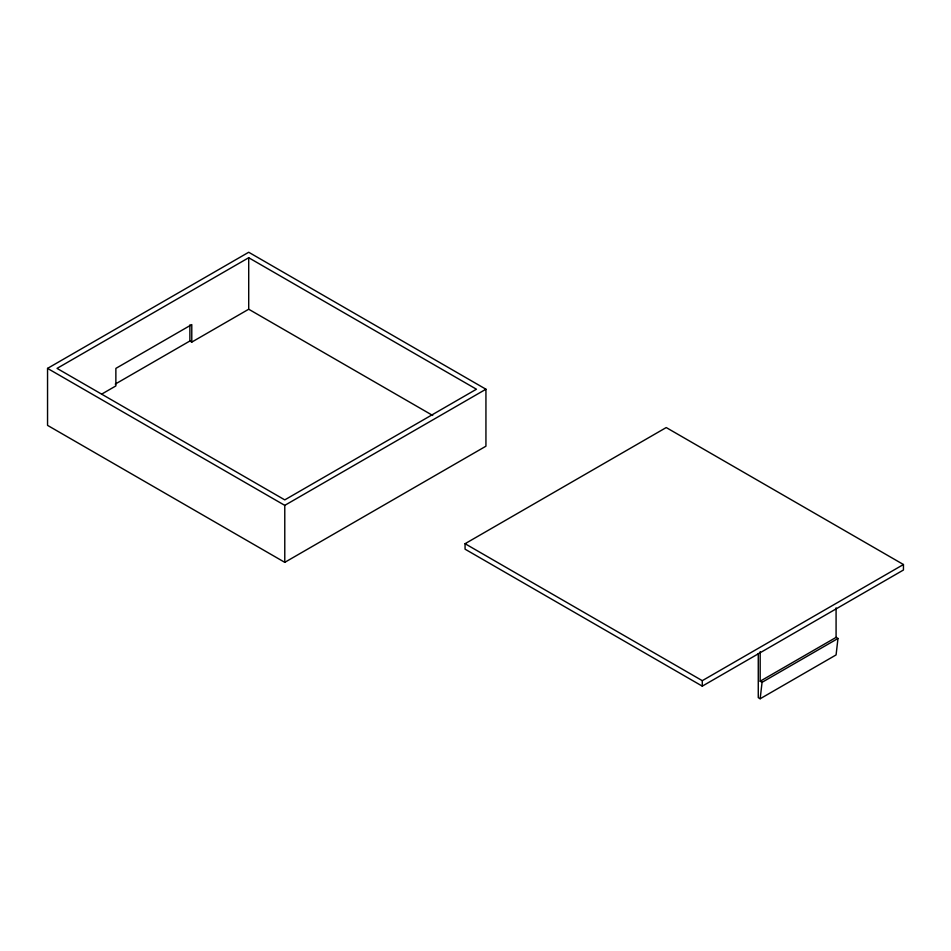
<?xml version="1.0" encoding="UTF-8"?>
<svg xmlns="http://www.w3.org/2000/svg" width="951" height="951" viewBox="0 0 951 951"><rect width="100%" height="100%" fill="white"/><g stroke="black" fill="none" stroke-linecap="round" stroke-linejoin="round"><path stroke-width="1.43" d="M758.268 653.503L758.268 697.654L760.17 698.747L762.06 682.307L837.974 638.478L836.084 637.384L760.17 681.213L760.17 651.673M837.974 638.478L836.084 654.918L760.17 698.747M47.55 368.394L248.71 252.253L485.937 389.221L485.937 446.197L284.777 562.338L47.55 425.37L47.55 368.394L284.777 505.361L485.937 389.221M248.71 257.733L57.036 368.394L284.777 499.881L476.451 389.221L248.71 257.733L248.71 309.23L432.705 415.456M115.261 384.085L189.879 341.005L191.781 342.098L248.71 309.23M101.805 394.047L115.867 385.928L115.867 368.394L191.781 324.576L191.781 342.098M465.063 543.71L666.223 427.558L903.45 564.525L903.45 570.006L702.29 686.147L465.063 549.179L465.063 543.71L702.29 680.666L903.45 564.525M760.17 681.213L762.06 682.307M836.084 607.855L836.084 637.384M702.29 680.666L702.29 686.147M284.777 505.361L284.777 562.338M189.879 324.933L189.879 341.005"/></g></svg>
